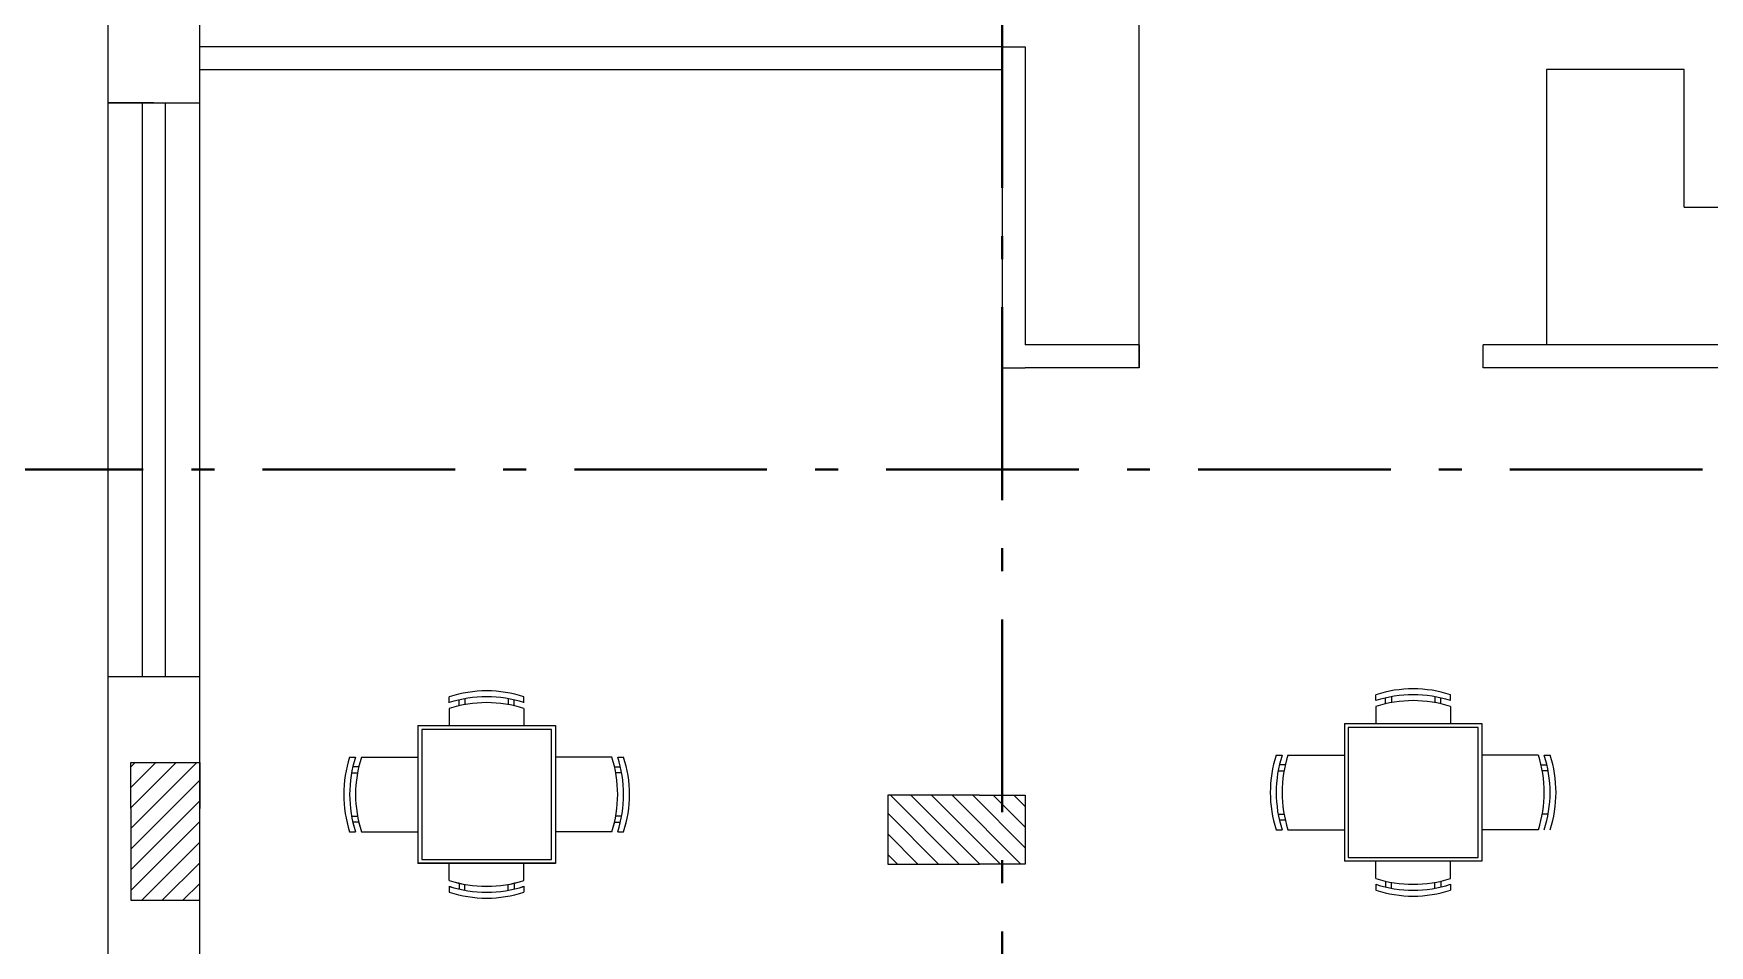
# Model space of a CAD drawing. Header units: millimetres. Extents: x 114 to 1075, y 58 to 426.
# Drawn here: x 541.38 to 548.69, y 204.35 to 208.33 of the extents above; entities that cross this region are included whole.
import ezdxf

# ---------------------------------------------------------------- set-up
doc = ezdxf.new("R2010")
doc.units = ezdxf.units.MM
doc.linetypes.add('ACAD_ISO10W100', pattern=[18, 12, -3, 0, -3])
for name, color, linetype in [('arredii', 80, 'Continuous'), ('infissi', 7, 'Continuous'), ('mura', 7, 'Continuous'), ('pilastri', 1, 'Continuous'), ('quote', 4, 'Continuous')]:
    doc.layers.add(name, color=color, linetype=linetype)

# ---------------------------------------------------------------- blocks, each defined once
blk = doc.blocks.new('pilastro 2')
at = {"layer": 'pilastri'}
h = blk.add_hatch(dxfattribs=at)
h.set_pattern_fill('ANSI31', color=256, scale=0.02)
h.paths.add_polyline_path([(14.5809, -0.5588), (14.5809, -0.3588), (14.2809, -0.3588), (14.2809, -0.5588), (14.2809, -0.9588), (14.5809, -0.9588)])
for p, q in [((14.2809, -0.5588), (14.2809, -0.3588)), ((14.2809, -0.3588), (14.5809, -0.3588)), ((14.5809, -0.3588), (14.5809, -0.5588)), ((14.2809, -0.5588), (14.2809, -0.9588)), ((14.5809, -0.9588), (14.5809, -0.5588)), ((14.2809, -0.9588), (14.5809, -0.9588))]:
    blk.add_line(p, q, dxfattribs=at)

msp = doc.modelspace()

# ---------------------------------------------------------------- linework, layer by layer
at = {"layer": 'arredii'}
for p, q in [((548.5745, 208.1699), (547.9745, 208.1699)), ((547.9745, 208.1699), (547.9745, 206.9699)), ((548.5745, 207.5699), (548.5745, 208.1699)), ((548.5745, 207.5699), (550.0745, 207.5699)), ((543.1898, 205.4111), (543.1898, 205.4368)), ((543.1898, 205.4109), (543.1898, 205.4366)), ((543.1898, 205.4109), (543.1898, 205.4366)), ((543.1898, 205.3853), (543.1898, 205.3109)), ((543.1898, 205.3852), (543.1898, 205.3108)), ((543.1898, 205.3852), (543.1898, 205.3108)), ((543.2326, 205.3973), (543.2326, 205.423)), ((543.2326, 205.3971), (543.2326, 205.4228)), ((543.2326, 205.3971), (543.2326, 205.4228)), ((543.2583, 205.4283), (543.2583, 205.4026)), ((543.2583, 205.4282), (543.2583, 205.4024)), ((543.2583, 205.4282), (543.2583, 205.4024)), ((543.4469, 205.4283), (543.4469, 205.4026)), ((543.4469, 205.4282), (543.4469, 205.4024)), ((543.4469, 205.4282), (543.4469, 205.4024)), ((543.4726, 205.3973), (543.4726, 205.423)), ((543.4726, 205.3971), (543.4726, 205.4228)), ((543.4726, 205.3971), (543.4726, 205.4228)), ((543.5155, 205.4111), (543.5155, 205.4368)), ((543.5155, 205.4109), (543.5155, 205.4366)), ((543.5155, 205.4109), (543.5155, 205.4366)), ((543.5155, 205.3853), (543.5155, 205.3109)), ((543.5155, 205.3852), (543.5155, 205.3108)), ((543.5155, 205.3852), (543.5155, 205.3108)), ((547.2303, 205.4198), (547.2303, 205.4455)), ((547.2303, 205.4198), (547.2303, 205.4455)), ((547.2303, 205.3941), (547.2303, 205.3196)), ((547.2303, 205.3941), (547.2303, 205.3196)), ((547.2732, 205.406), (547.2732, 205.4317)), ((547.2732, 205.406), (547.2732, 205.4317)), ((547.2989, 205.437), (547.2989, 205.4113)), ((547.2989, 205.437), (547.2989, 205.4113)), ((547.4874, 205.437), (547.4874, 205.4113)), ((547.4874, 205.437), (547.4874, 205.4113)), ((547.5132, 205.406), (547.5132, 205.4317)), ((547.5132, 205.406), (547.5132, 205.4317)), ((547.556, 205.4198), (547.556, 205.4455)), ((547.556, 205.4198), (547.556, 205.4455)), ((547.556, 205.3941), (547.556, 205.3196)), ((547.556, 205.3941), (547.556, 205.3196)), ((543.0526, 205.3109), (543.0526, 204.7109)), ((543.0526, 205.3109), (543.6526, 205.3109)), ((543.0526, 205.3108), (543.0526, 204.7108)), ((543.0526, 205.3108), (543.6526, 205.3108)), ((543.0526, 205.3108), (543.0526, 204.7108)), ((543.0526, 205.3108), (543.6526, 205.3108)), ((543.6526, 205.3109), (543.6526, 204.7109)), ((543.6526, 205.3108), (543.6526, 204.7108)), ((543.6526, 205.3108), (543.6526, 204.7108)), ((547.0932, 205.3196), (547.0932, 204.7196)), ((547.0932, 205.3196), (547.6932, 205.3196)), ((547.0932, 205.3196), (547.0932, 204.7196)), ((547.0932, 205.3196), (547.6932, 205.3196)), ((547.6932, 205.3196), (547.6932, 204.7196)), ((547.6932, 205.3196), (547.6932, 204.7196)), ((543.0698, 205.2938), (543.0698, 204.728)), ((543.6355, 205.2938), (543.0698, 205.2938)), ((543.0698, 205.2936), (543.0698, 204.7279)), ((543.6355, 205.2936), (543.0698, 205.2936)), ((543.0698, 205.2936), (543.0698, 204.7279)), ((543.6355, 205.2936), (543.0698, 205.2936)), ((543.6355, 204.728), (543.6355, 205.2938)), ((543.6355, 204.7279), (543.6355, 205.2936)), ((543.6355, 204.7279), (543.6355, 205.2936)), ((547.1103, 205.3025), (547.1103, 204.7368)), ((547.676, 205.3025), (547.1103, 205.3025)), ((547.1103, 205.3025), (547.1103, 204.7368)), ((547.676, 205.3025), (547.1103, 205.3025)), ((547.676, 204.7368), (547.676, 205.3025)), ((547.676, 204.7368), (547.676, 205.3025)), ((542.7553, 205.1738), (542.781, 205.1738)), ((542.7553, 205.1736), (542.781, 205.1736)), ((542.7553, 205.1736), (542.781, 205.1736)), ((542.8068, 205.1738), (543.0526, 205.1738)), ((542.8068, 205.1736), (543.0526, 205.1736)), ((542.8068, 205.1736), (543.0526, 205.1736)), ((543.8985, 205.1738), (543.6526, 205.1738)), ((543.8985, 205.1736), (543.6526, 205.1736)), ((543.8985, 205.1736), (543.6526, 205.1736)), ((543.9242, 205.1738), (543.9499, 205.1738)), ((543.9242, 205.1736), (543.9499, 205.1736)), ((543.9242, 205.1736), (543.9499, 205.1736)), ((546.7959, 205.1825), (546.8216, 205.1825)), ((546.7959, 205.1825), (546.8216, 205.1825)), ((546.8473, 205.1825), (547.0932, 205.1825)), ((546.8473, 205.1825), (547.0932, 205.1825)), ((547.939, 205.1825), (547.6932, 205.1825)), ((547.939, 205.1825), (547.6932, 205.1825)), ((547.9647, 205.1825), (547.9905, 205.1825)), ((547.9647, 205.1825), (547.9905, 205.1825)), ((542.7638, 205.1052), (542.7895, 205.1052)), ((542.7638, 205.1051), (542.7895, 205.1051)), ((542.7638, 205.1051), (542.7895, 205.1051)), ((542.7948, 205.1309), (542.7691, 205.1309)), ((542.7948, 205.1308), (542.7691, 205.1308)), ((542.7948, 205.1308), (542.7691, 205.1308)), ((543.9104, 205.1309), (543.9361, 205.1309)), ((543.9104, 205.1308), (543.9361, 205.1308)), ((543.9104, 205.1308), (543.9361, 205.1308)), ((543.9414, 205.1052), (543.9157, 205.1052)), ((543.9414, 205.1051), (543.9157, 205.1051)), ((543.9414, 205.1051), (543.9157, 205.1051)), ((546.8043, 205.1139), (546.83, 205.1139)), ((546.8043, 205.1139), (546.83, 205.1139)), ((546.8354, 205.1396), (546.8097, 205.1396)), ((546.8354, 205.1396), (546.8097, 205.1396)), ((547.9509, 205.1396), (547.9767, 205.1396)), ((547.9509, 205.1396), (547.9767, 205.1396)), ((547.982, 205.1139), (547.9563, 205.1139)), ((547.982, 205.1139), (547.9563, 205.1139)), ((542.7638, 204.9166), (542.7895, 204.9166)), ((542.7638, 204.9165), (542.7895, 204.9165)), ((542.7638, 204.9165), (542.7895, 204.9165)), ((542.7948, 204.8909), (542.7691, 204.8909)), ((542.7948, 204.8908), (542.7691, 204.8908)), ((542.7948, 204.8908), (542.7691, 204.8908)), ((543.9104, 204.8909), (543.9361, 204.8909)), ((543.9104, 204.8908), (543.9361, 204.8908)), ((543.9104, 204.8908), (543.9361, 204.8908)), ((543.9414, 204.9166), (543.9157, 204.9166)), ((543.9414, 204.9165), (543.9157, 204.9165)), ((543.9414, 204.9165), (543.9157, 204.9165)), ((546.8043, 204.9253), (546.83, 204.9253)), ((546.8043, 204.9253), (546.83, 204.9253)), ((546.8354, 204.8996), (546.8097, 204.8996)), ((546.8354, 204.8996), (546.8097, 204.8996)), ((547.982, 204.9253), (547.9563, 204.9253)), ((547.982, 204.9253), (547.9563, 204.9253)), ((542.7553, 204.848), (542.781, 204.848)), ((542.7553, 204.8479), (542.781, 204.8479)), ((542.7553, 204.8479), (542.781, 204.8479)), ((542.8068, 204.848), (543.0526, 204.848)), ((542.8068, 204.8479), (543.0526, 204.8479)), ((542.8068, 204.8479), (543.0526, 204.8479)), ((543.8985, 204.848), (543.6526, 204.848)), ((543.8985, 204.8479), (543.6526, 204.8479)), ((543.8985, 204.8479), (543.6526, 204.8479)), ((543.9242, 204.848), (543.9499, 204.848)), ((543.9242, 204.8479), (543.9499, 204.8479)), ((543.9242, 204.8479), (543.9499, 204.8479)), ((546.7959, 204.8568), (546.8216, 204.8568)), ((546.7959, 204.8568), (546.8216, 204.8568)), ((546.8473, 204.8568), (547.0932, 204.8568)), ((546.8473, 204.8568), (547.0932, 204.8568)), ((547.939, 204.8568), (547.6932, 204.8568)), ((547.939, 204.8568), (547.6932, 204.8568)), ((543.0698, 204.728), (543.6355, 204.728)), ((543.0698, 204.7279), (543.6355, 204.7279)), ((543.0698, 204.7279), (543.6355, 204.7279)), ((547.6932, 204.7196), (547.0932, 204.7196)), ((547.6932, 204.7196), (547.0932, 204.7196)), ((547.1103, 204.7368), (547.676, 204.7368)), ((547.1103, 204.7368), (547.676, 204.7368)), ((547.2303, 204.6452), (547.2303, 204.7196)), ((547.2303, 204.6452), (547.2303, 204.7196)), ((547.556, 204.6452), (547.556, 204.7196)), ((547.556, 204.6452), (547.556, 204.7196)), ((543.6526, 204.7109), (543.0526, 204.7109)), ((543.6526, 204.7108), (543.0526, 204.7108)), ((543.6526, 204.7108), (543.0526, 204.7108)), ((543.1898, 204.6365), (543.1898, 204.7109)), ((543.1898, 204.6363), (543.1898, 204.7108)), ((543.1898, 204.6363), (543.1898, 204.7108)), ((543.5155, 204.6365), (543.5155, 204.7109)), ((543.5155, 204.6363), (543.5155, 204.7108)), ((543.5155, 204.6363), (543.5155, 204.7108)), ((543.1898, 204.6107), (543.1898, 204.585)), ((543.1898, 204.6106), (543.1898, 204.5849)), ((543.1898, 204.6106), (543.1898, 204.5849)), ((543.2326, 204.6246), (543.2326, 204.5988)), ((543.2326, 204.6244), (543.2326, 204.5987)), ((543.2326, 204.6244), (543.2326, 204.5987)), ((543.2583, 204.5935), (543.2583, 204.6192)), ((543.2583, 204.5934), (543.2583, 204.6191)), ((543.2583, 204.5934), (543.2583, 204.6191)), ((543.4469, 204.5935), (543.4469, 204.6192)), ((543.4469, 204.5934), (543.4469, 204.6191)), ((543.4469, 204.5934), (543.4469, 204.6191)), ((543.4726, 204.6246), (543.4726, 204.5988)), ((543.4726, 204.6244), (543.4726, 204.5987)), ((543.4726, 204.6244), (543.4726, 204.5987)), ((543.5155, 204.6107), (543.5155, 204.585)), ((543.5155, 204.6106), (543.5155, 204.5849)), ((543.5155, 204.6106), (543.5155, 204.5849)), ((547.2303, 204.6195), (547.2303, 204.5937)), ((547.2303, 204.6195), (547.2303, 204.5937)), ((547.2732, 204.6333), (547.2732, 204.6075)), ((547.2732, 204.6333), (547.2732, 204.6075)), ((547.2989, 204.6022), (547.2989, 204.6279)), ((547.2989, 204.6022), (547.2989, 204.6279)), ((547.4874, 204.6022), (547.4874, 204.6279)), ((547.4874, 204.6022), (547.4874, 204.6279)), ((547.5132, 204.6333), (547.5132, 204.6075)), ((547.5132, 204.6333), (547.5132, 204.6075)), ((547.556, 204.6195), (547.556, 204.5937)), ((547.556, 204.6195), (547.556, 204.5937))]:
    msp.add_line(p, q, dxfattribs=at)
for centre, start, end in [((543.3526, 204.9338), 72.05475, 107.94525), ((543.3526, 204.9338), 72.05475, 107.94525), ((547.3932, 204.9426), 72.05475, 107.94525), ((547.3932, 204.9426), 72.05475, 107.94525), ((543.3526, 204.9082), 72.05475, 107.94525), ((543.3526, 204.9081), 72.05475, 107.94525), ((543.3526, 204.9081), 72.05475, 107.94525), ((543.3526, 204.8825), 72.05475, 107.94525), ((543.3526, 204.8824), 72.05475, 107.94525), ((543.3526, 204.8824), 72.05475, 107.94525), ((547.3932, 204.9169), 72.05475, 107.94525), ((547.3932, 204.9169), 72.05475, 107.94525), ((547.3932, 204.8912), 72.05475, 107.94525), ((547.3932, 204.8912), 72.05475, 107.94525), ((543.2582, 205.0109), 162.05475, 197.94525), ((543.2582, 205.0108), 162.05475, 197.94525), ((543.2582, 205.0108), 162.05475, 197.94525), ((543.2839, 205.0109), 162.05475, 197.94525), ((543.2839, 205.0108), 162.05475, 197.94525), ((543.2839, 205.0108), 162.05475, 197.94525), ((543.3096, 205.0109), 162.05475, 197.94525), ((543.3096, 205.0108), 162.05475, 197.94525), ((543.3096, 205.0108), 162.05475, 197.94525), ((543.3956, 205.0109), 342.05475, 17.94525), ((543.3956, 205.0108), 342.05475, 17.94525), ((543.3956, 205.0108), 342.05475, 17.94525), ((543.4213, 205.0109), 342.05475, 17.94525), ((543.4213, 205.0108), 342.05475, 17.94525), ((543.4213, 205.0108), 342.05475, 17.94525), ((543.4471, 205.0109), 342.05475, 17.94525), ((543.4471, 205.0108), 342.05475, 17.94525), ((543.4471, 205.0108), 342.05475, 17.94525), ((547.2987, 205.0196), 162.05475, 197.94525), ((547.2987, 205.0196), 162.05475, 197.94525), ((547.3244, 205.0196), 162.05475, 197.94525), ((547.3244, 205.0196), 162.05475, 197.94525), ((547.3501, 205.0196), 162.05475, 197.94525), ((547.3501, 205.0196), 162.05475, 197.94525), ((547.4362, 205.0196), 342.05475, 17.94525), ((547.4362, 205.0196), 342.05475, 17.94525), ((547.4619, 205.0196), 342.05475, 17.94525), ((547.4619, 205.0196), 342.05475, 17.94525), ((547.4876, 205.0196), 342.05475, 17.94525), ((547.4876, 205.0196), 342.05475, 17.94525), ((547.3932, 205.148), 252.05475, 287.94525), ((547.3932, 205.148), 252.05475, 287.94525), ((543.3526, 205.1393), 252.05475, 287.94525), ((543.3526, 205.1392), 252.05475, 287.94525), ((543.3526, 205.1392), 252.05475, 287.94525), ((543.3526, 205.1136), 252.05475, 287.94525), ((543.3526, 205.1135), 252.05475, 287.94525), ((543.3526, 205.1135), 252.05475, 287.94525), ((543.3526, 205.0879), 252.05475, 287.94525), ((543.3526, 205.0878), 252.05475, 287.94525), ((543.3526, 205.0878), 252.05475, 287.94525), ((547.3932, 205.1223), 252.05475, 287.94525), ((547.3932, 205.1223), 252.05475, 287.94525), ((547.3932, 205.0966), 252.05475, 287.94525), ((547.3932, 205.0966), 252.05475, 287.94525)]:
    msp.add_arc(centre, 0.5286, start, end, dxfattribs=at)
at = {"layer": 'infissi', "color": 6, "linetype": 'ACAD_ISO10W100', "lineweight": 40, "ltscale": 0.07}
for p, q in [((545.6011, 219.374), (545.6011, 194.5035)), ((528.7753, 206.4263), (581.053, 206.4263))]:
    msp.add_line(p, q, dxfattribs=at)
at = {"layer": 'mura', "lineweight": -3}
msp.add_line((546.1979, 206.8699), (546.1979, 218.8577), dxfattribs=at)
at = {"layer": 'mura'}
for p, q in [((541.7017, 200.1684), (541.7017, 214.1684)), ((545.6017, 208.2684), (545.7017, 208.2684)), ((545.7017, 208.2684), (545.7017, 206.9699)), ((545.6017, 206.9699), (545.6017, 208.1684)), ((541.9017, 208.0247), (541.7017, 208.0247)), ((541.7017, 208.0247), (542.1017, 208.0247)), ((541.8517, 205.5247), (541.8517, 208.0247)), ((541.9517, 205.5247), (541.9517, 208.0247)), ((545.6017, 206.9699), (545.6017, 206.8699)), ((546.1979, 206.9699), (545.7017, 206.9699)), ((546.1979, 206.9699), (546.1979, 206.8699)), ((553.3361, 206.9699), (547.6979, 206.9699)), ((547.6979, 206.8699), (547.6979, 206.9699)), ((545.6017, 206.8699), (545.7017, 206.8699)), ((546.1979, 206.8699), (545.7017, 206.8699)), ((553.3361, 206.8699), (547.6979, 206.8699)), ((541.7017, 205.5247), (542.1017, 205.5247))]:
    msp.add_line(p, q, dxfattribs=at)
at = {"layer": 'mura', "color": 7, "true_color": 0xffffff}
for p, q in [((542.1017, 200.9684), (542.1017, 213.7684)), ((542.1017, 208.2684), (542.1017, 213.7684)), ((545.6017, 208.2684), (542.1017, 208.2684)), ((542.1017, 208.1684), (542.1017, 208.2684)), ((545.6017, 208.1684), (542.1017, 208.1684))]:
    msp.add_line(p, q, dxfattribs=at)
at = {"layer": 'quote', "color": 7, "true_color": 0xffffff}
msp.add_line((542.1017, 208.1684), (542.1017, 212.4184), dxfattribs=at)

# ---------------------------------------------------------------- block references
at = {"layer": 'pilastri'}
msp.add_blockref('pilastro 2', (527.5207, 205.5087), dxfattribs=at)
at = {"layer": 'pilastri', "rotation": 270}
msp.add_blockref('pilastro 2', (546.0604, 219.2885), dxfattribs=at)

doc.saveas('drawing.dxf')
